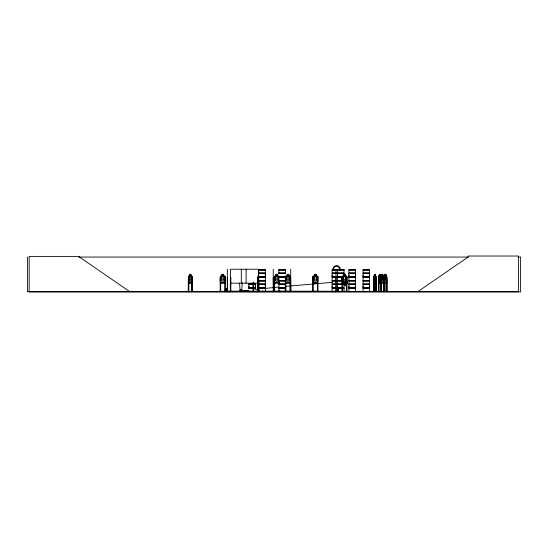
<?xml version="1.0" encoding="UTF-8"?>
<svg xmlns="http://www.w3.org/2000/svg" width="548" height="548" viewBox="0 0 548 548"><rect width="100%" height="100%" fill="white"/><g stroke="black" fill="none" stroke-linecap="round" stroke-linejoin="round"><path stroke-width="0.82" d="M248.915 287.796L248.915 284.583L255.45 284.583L255.443 287.796L248.915 287.796L248.922 286.193M255.443 286.193L255.443 284.583M265.342 286.193L265.342 284.583L258.814 284.583M265.342 275.206L265.342 273.603L258.814 273.603M344.034 286.193L344.028 287.796L332.136 287.796L332.143 286.193M342.404 276.809L332.136 276.809L332.143 275.206M337.506 286.193L337.506 287.796L337.5 284.583M337.506 275.206L337.506 276.809L337.5 273.603M348.932 287.796L348.932 284.583L355.467 284.583L355.46 287.796L348.932 287.796L348.939 286.193M348.932 276.809L348.932 273.603L355.467 273.603L355.46 276.809L348.932 276.809L348.939 275.206M355.46 286.193L355.46 284.583M355.46 275.206L355.46 273.603M363.057 287.796L363.057 284.583L369.592 284.583L369.585 287.796L363.057 287.796L363.064 286.193M363.057 276.809L363.057 273.603L369.592 273.603L369.585 276.809L363.057 276.809L363.064 275.206M369.585 286.193L369.585 284.583M369.585 275.206L369.585 273.603M224.803 291.413L230.037 291.673L224.796 291.605L224.838 277.713L225.31 277.713M270.712 291.413L278.843 291.31M288.166 291.666L293.406 291.413L288.173 291.666M293.406 291.406L285.898 291.31M226.372 291.632L226.509 288.323L225.934 291.632M337.835 291.632L337.965 288.323L337.691 291.605M226.351 289.974L226.482 288.323M240.688 290.036L240.949 290.193M278.795 280.583L285.371 280.686M278.816 291.666L285.371 291.536M348.918 291.666L355.474 291.543M337.397 291.632L337.897 288.323L338.705 291.632M375.846 276.055L375.86 282.98L373.894 282.98L373.64 281.275L373.948 282.98M378.737 282.98L380.887 282.98L381.168 281.268M380.887 282.98L381.093 281.843M225.817 291.632L226.42 288.323L227.447 291.632L226.673 288.323L227.009 290.803M337.856 288.323L337.273 291.385M383.36 282.926L383.764 281.275L383.381 282.98M386.484 282.98L386.833 281.268L386.532 282.98L383.853 282.98M371.421 291.413L389.114 291.413M375.99 291.632L375.935 277.713L376.325 277.713L376.27 291.639M376.161 291.666L376.195 276.658L375.312 276.055M380.757 291.632L381.367 291.166M381.278 291.666L381.237 282.638M381.401 291.632L381.326 282.638M385.956 291.666L386.039 282.638M188.875 276.055L188.45 276.665L188.82 282.98L191.718 282.98L192.136 276.658L191.663 276.055M191.718 282.98L192.136 281.275M186.436 291.632L193.91 291.632M186.45 291.392L193.903 291.413L186.471 291.673M279.179 281.816L278.802 282.926L274.849 282.926L274.329 281.268L274.329 276.692L274.849 276.11L278.802 276.11L279.37 276.685M279.233 281.843L278.843 282.98L274.808 282.98L274.274 281.275M317.867 281.268L317.292 282.926L313.34 282.926L312.826 281.268L312.826 276.692L313.312 276.055L314.484 276.055L314.484 274.336L316.203 274.336L316.203 276.055L317.319 276.055L317.922 276.658L317.922 281.275L317.333 282.98L313.298 282.98L312.771 281.275M252.101 291.639L264.752 291.632M341.397 291.632L342.26 291.385M230.331 291.413L230.4 269.226L258.334 269.226L258.478 291.639M274.144 291.632L274.274 276.665L274.822 276.055L275.993 276.055L275.993 274.336L277.713 274.336L277.651 276.11L278.514 276.685L278.514 279.891L277.651 281.268L276.048 281.268L275.192 279.891L275.192 276.685L276.048 276.11L276.048 274.39L277.651 274.39M279.672 291.632L279.72 291.166M285.029 291.666L284.953 291.166M373.674 291.673L373.64 276.665L373.9 276.055L374.524 276.055M373.688 276.665L373.955 276.055M378.497 291.673L378.798 276.055M378.812 282.926L378.812 276.11M383.607 278.213L383.915 276.055M381.161 282.926L380.792 276.665L381.1 276.055L381.812 276.055M380.894 291.673L381.148 276.055M383.929 291.673L384.244 276.055M375.332 274.39L374.503 274.39L374.551 276.11L374.085 276.685L374.503 281.268L375.277 281.268L375.695 279.891L375.312 274.336M348.918 280.555L355.474 280.72M363.057 291.536L363.057 288.44L369.592 288.44L369.592 291.536L363.036 291.666M342.438 282.926L346.35 282.926L346.918 281.268L346.384 282.98L342.397 282.98L341.87 281.275L341.884 276.665L342.418 276.055L343.623 276.055M285.46 276.692L285.974 276.11L289.926 276.11L290.502 276.685L290.556 281.275L289.967 282.98L285.933 282.98L285.405 281.275L285.405 276.665L285.953 276.055L287.125 276.055M345.98 284.618L345.418 285.166L343.822 285.166L345.425 285.111L345.98 284.618L345.932 283.391L347.418 283.391M239.798 291.262L239.798 290.536L239.394 291.652L239.791 291.659L239.592 291.262M240.298 291.659L239.969 291.666M242.011 291.652L242.216 290.536L242.011 291.262M189.745 276.11L189.135 276.685L189.135 279.891L189.745 281.268L190.875 281.268L191.485 279.891L191.485 276.685L190.875 276.11L190.834 274.39L189.704 274.39L189.745 276.11L189.704 274.336M331.965 283.069L331.478 282.508L331.965 281.939M332.136 291.536L332.136 288.44L344.034 288.44L344.034 291.536L332.115 291.666M348.891 291.563L348.932 288.44L355.467 288.44L355.467 291.536M417.809 291.673L468.115 257.053L468.115 256.032L518.415 256.032L518.415 291.673L27.4 291.673L27.4 257.053M343.623 276.11L342.774 276.685L342.774 279.891L343.623 281.268L345.213 281.268L346.062 279.891L346.062 276.685L345.213 276.11M241.538 291.673L242.072 291.666M242.189 291.55L239.592 291.447M342.199 291.639L342.342 291.166M285.248 291.666L285.371 277.713L285.844 277.713L285.898 291.673M241.154 291.084L248.929 290.193M255.149 289.502L259.033 289.084M265.246 288.419L278.432 287.063M286.179 286.309L332.506 282.336M273.219 291.673L273.24 269.226M290.68 291.673L290.7 269.226M290.693 277.713L290.926 291.673M78.83 257.053L468.376 257.053M518.031 257.053L520.6 257.053L520.6 291.968L29.167 291.968L29.167 256.396L79.474 256.396L79.474 257.053L129.773 291.673M258.807 269.732L265.355 269.732M278.829 269.732L285.371 269.732M332.129 269.732L344.041 269.732M348.925 269.732L355.474 269.732M363.05 269.732L369.592 269.732M258.807 269.856L265.355 269.863L265.342 272.959L258.814 272.959M355.474 269.849L348.925 269.856L348.939 272.959L355.467 272.959L355.467 269.863M258.82 270.054L265.342 270.054M278.843 270.054L285.364 270.054M332.143 270.054L344.028 270.054M348.939 270.054L355.46 270.054M363.064 270.054L369.585 270.054M278.836 272.959L285.371 272.959L285.371 269.863L278.829 269.849L278.843 272.959M258.772 273.178L265.396 273.178M278.788 273.178L285.412 273.178M332.088 273.178L344.082 273.178M348.891 273.178L355.515 273.178M363.009 273.178L369.633 273.178M258.772 273.377L265.396 273.377M278.788 273.377L285.412 273.377M332.088 273.377L344.082 273.377M348.891 273.377L355.515 273.377M363.009 273.377L369.633 273.377M278.836 273.603L285.371 273.603M344.034 273.603L332.136 273.603L332.136 276.809M189.663 274.336L190.916 274.336L190.875 276.11M343.569 274.336L345.274 274.336L345.213 282.98M379.36 274.336L380.305 274.336L380.668 276.685L380.223 281.268L379.387 281.268L378.942 279.891M384.477 274.336L385.888 274.336L386.299 279.891L385.806 281.268L384.895 281.268L384.408 279.891L384.867 274.336M221.988 274.39L223.591 274.39L223.591 276.11L224.454 276.685L224.454 279.891L223.591 281.268L221.988 281.268L221.132 279.891L221.132 276.685L221.988 276.11L221.933 274.336L223.653 274.336L223.653 276.055L224.762 276.055L225.372 276.658L225.372 281.275L224.783 282.98L220.748 282.98L220.214 281.275L220.214 276.665L220.762 276.055L221.933 276.055M287.179 274.39L288.782 274.39L288.782 276.11L289.645 276.685L289.645 279.891L288.782 281.268L287.179 281.268L286.323 279.891L286.323 276.685L287.179 276.11L287.125 274.336L288.844 274.336L288.844 276.055L289.954 276.055L290.556 276.658L290.447 291.673M345.219 274.39L343.623 274.39L343.623 282.98M379.387 274.39L380.271 274.39L380.223 276.11M381.798 274.39L382.757 274.39M384.504 274.39L385.854 274.39M374.64 274.678L375.14 274.678L375.14 275.254L374.64 275.254M188.834 276.055L189.704 276.055M190.875 276.055L191.704 276.055M277.713 276.055L278.822 276.055M345.213 276.055L346.377 276.055L346.973 276.658L346.994 291.673M378.75 276.055L379.408 276.055M380.25 276.055L381.196 276.658L380.833 276.055M382.744 276.055L383.422 276.055M383.867 276.055L384.915 276.055M385.367 276.055L386.518 276.055L386.833 276.685L386.833 291.673M188.855 276.11L191.69 276.11M220.789 276.11L224.742 276.11M317.292 276.11L313.34 276.11L312.826 276.692L312.682 291.673M342.438 276.11L346.35 276.11M373.914 276.11L375.887 276.11M378.764 276.11L380.867 276.11M381.113 276.11L383.408 276.11M383.881 276.11L386.504 276.11M191.649 276.11L192.136 276.658M257.916 276.658L257.964 291.673L257.978 277.713M383.579 276.665L383.764 291.673M383.936 276.665L383.888 291.673M343.623 276.685L345.213 276.685M385.806 276.685L384.895 276.685L384.895 279.891L385.806 279.891L385.806 276.685L385.34 276.11M258.814 276.809L265.348 276.809L265.348 273.603M278.836 276.809L285.371 276.809M258.772 277.035L265.396 277.035M278.788 277.035L285.412 277.035M332.088 277.035L342.425 277.035M348.891 277.035L355.515 277.035M363.009 277.035L369.633 277.035M258.772 277.233L265.396 277.233M278.788 277.233L285.412 277.233M332.088 277.233L342.425 277.233M348.891 277.233L355.515 277.233M363.009 277.233L369.633 277.233M258.814 277.459L265.348 277.459L265.348 280.549L258.807 280.549L265.342 280.466M278.836 277.459L285.371 277.459M342.404 277.459L332.136 277.459L332.136 280.549L342.397 280.466L332.067 280.638L342.404 280.72M192.053 277.713L191.588 277.713L191.553 291.673M227.324 277.713L227.509 291.673M230.4 277.713L230.872 277.713L230.818 291.673M257.861 277.713L258.334 277.713M258.683 277.713L258.868 291.673M273.24 277.713L273.438 291.673M274.247 277.713L274.719 277.713L274.664 291.673M279.37 277.713L278.898 277.713L278.953 291.673M290.502 277.713L290.029 277.713L289.974 291.673M312.737 277.713L313.209 277.713L313.155 291.673M317.867 277.713L317.395 277.713L317.395 291.673M335.958 277.713L336.164 291.673L336.198 291.166M341.897 277.713L342.39 277.713M346.994 277.713L346.494 277.713L346.473 291.673L346.439 291.166L347.042 291.166L347.042 291.673M373.674 277.713L374.058 277.713M378.497 277.713L378.894 277.713M380.819 277.713L381.237 277.713M343.623 279.891L345.213 279.891M278.843 280.466L285.364 280.466L278.829 280.549M348.939 280.466L355.46 280.466L355.467 277.459L348.932 277.459L348.932 280.549L355.474 280.555M369.585 280.466L363.064 280.466L363.064 277.459L369.592 277.459L369.592 280.549L362.995 280.638L369.592 280.72M258.807 280.686L265.355 280.72M258.807 280.836L265.355 280.85L265.342 283.939L258.814 283.939M278.829 280.829L285.371 280.85M332.129 280.829L342.404 280.829M355.474 280.829L348.925 280.829L348.939 283.939L355.467 283.939L355.467 280.85M258.82 281.035L265.342 281.035M278.843 281.035L285.364 281.035M332.143 281.035L342.397 281.035M348.939 281.035L355.46 281.035M363.064 281.035L369.585 281.035M188.45 281.275L188.861 282.98M378.51 281.275L378.791 282.98M383.888 281.275L384.237 282.98M347.439 281.727L347.439 283.446L344.014 284.248M188.855 282.926L191.69 282.926M224.742 282.926L220.789 282.926L220.269 281.268M289.926 282.926L285.974 282.926L285.46 281.268M373.914 282.926L375.887 282.926M378.764 282.926L380.867 282.926M381.113 282.926L383.408 282.926M383.881 282.926L386.504 282.926M383.429 282.98L381.093 282.98L380.826 281.268M230.4 283.193L258.334 283.193M344.014 283.391L345.404 283.391M248.915 283.939L255.45 283.939M278.836 283.939L285.371 283.939M332.136 283.939L344.034 283.939M248.867 284.165L255.498 284.165M258.772 284.165L265.396 284.165M278.788 284.165L285.412 284.165M332.088 284.165L344.082 284.165M348.891 284.165L355.515 284.165M363.009 284.165L369.633 284.165M248.867 284.364L255.498 284.364M258.772 284.364L265.396 284.364M278.788 284.364L285.412 284.364M332.088 284.364L344.082 284.364M348.891 284.364L355.515 284.364M363.009 284.364L369.633 284.364M278.836 284.583L285.371 284.583M344.034 284.583L332.136 284.583L332.136 287.796M258.814 287.796L265.348 287.796L265.348 284.583M278.836 287.796L285.371 287.796M248.867 288.015L255.498 288.015M258.772 288.015L265.396 288.015M278.788 288.015L285.412 288.015M332.088 288.015L344.082 288.015M348.891 288.015L355.515 288.015M363.009 288.015L369.633 288.015M248.867 288.214L255.498 288.214M258.772 288.214L265.396 288.214M278.788 288.214L285.412 288.214M332.088 288.214L344.082 288.214M348.891 288.214L355.515 288.214M363.009 288.214L369.633 288.214M248.915 288.44L255.45 288.44M258.814 288.44L265.348 288.44L265.348 291.536L256.156 291.605L265.342 291.447M278.836 288.44L285.371 288.44M188.252 291.166L188.807 291.166L188.8 291.673L188.759 277.713L188.3 277.713L188.259 291.673M191.54 291.166L192.095 291.166M220.132 291.166L220.714 291.166M224.783 291.166L225.406 291.605M227.276 291.166L336.383 291.241L336.383 291.673M341.842 291.166L342.445 291.166M373.626 291.166L374.126 291.666M375.894 291.166L376.366 291.166M378.449 291.166L378.942 291.166M385.991 291.166L387.025 291.166L387.011 291.673M220.714 291.31L230.379 291.385M280.302 291.31L284.371 291.31M313.264 291.31L317.34 291.31M332.766 291.385L340.281 291.632M342.418 291.31L346.473 291.31M347.473 291.392L346.692 291.639M248.922 291.447L255.443 291.447M278.843 291.447L285.364 291.447M332.143 291.447L344.028 291.447M348.939 291.447L355.46 291.447M363.064 291.447L369.585 291.447M255.457 291.536L248.902 291.666M317.922 291.166L317.991 291.639M279.439 291.385L279.37 291.166M346.884 291.639L346.898 291.166M259.19 291.639L259.183 291.166M335.883 291.639L335.938 291.166M344.082 282.61C346.336 283.268 345.466 285.076 343.747 282.946M383.531 291.632L383.463 277.713L384.34 277.713L384.34 291.673L384.367 291.166L383.422 291.166L383.436 291.673M374.01 291.632L374.058 282.638M386.456 276.11L386.785 276.685M383.374 276.055L383.73 276.685M385.998 276.055L386.313 276.658M385.95 276.055L386.285 276.685M317.956 291.605L317.867 276.685M226.646 288.323L227.249 291.632M338.089 289.974L338.02 288.323L338.596 291.632M338.048 288.323L338.232 291.673M226.851 291.632L226.584 288.323L226.66 290.803M386.984 291.673L386.984 277.713L386.566 277.713L386.532 291.673M386.71 277.713L386.683 291.673M386.436 282.638L386.456 291.673M386.313 291.166L386.313 291.673M386.285 282.638L386.265 291.673M385.84 274.336L385.806 276.11M385.059 274.678L385.059 275.254M384.943 274.39L384.943 276.11M384.525 274.336L384.059 276.685L384.045 291.673M384.189 277.713L384.155 291.673M383.614 282.638L383.586 291.673M382.792 276.055L382.792 274.336L381.764 274.336L381.312 279.891L381.798 281.268L382.71 281.268L383.196 279.891L382.744 274.336M381.846 274.39L381.846 276.11M381.12 276.685L381.045 291.673L380.97 277.713M379.408 274.336L378.942 276.685L378.928 291.673M378.771 291.166L378.771 291.673M378.743 277.713L378.709 291.673L378.62 291.166M376.092 282.638L376.072 291.673M375.359 276.055L375.359 274.336L374.476 274.336L374.503 276.11M373.9 277.713L373.928 291.673M373.832 277.713L373.832 291.673M346.911 276.685L346.911 281.268M346.583 291.166L346.617 291.673M343.575 274.336L343.569 276.055M342.363 277.713L342.445 291.673M341.931 276.692L341.945 291.673M341.87 291.166L341.842 291.673M337.5 269.863L337.506 272.959M337.5 277.459L337.5 280.549M337.5 280.85L337.506 283.939M335.965 269.226L335.958 291.673M335.362 291.241L335.362 291.673M317.607 291.241L317.607 291.673M317.34 291.166L317.34 291.673M316.888 291.241L316.888 291.673M313.264 291.166L313.264 291.673M312.792 291.166L312.792 291.673M290.556 291.166L290.556 291.673M290.084 291.166L290.084 291.673M285.789 291.166L285.789 291.673M285.426 291.166L285.426 291.673M284.898 291.166L284.844 291.673M284.481 291.673L284.481 291.166L284.371 291.673M280.247 291.166L280.302 291.673M280.192 291.166L280.192 291.673M279.829 291.166L279.829 291.673M279.316 291.166L279.316 291.673M278.843 291.166L278.843 291.673M274.774 291.166L274.774 291.673M262.828 291.166L262.807 291.673M262.725 291.166L262.691 291.673M262.581 291.166L262.629 291.673M262.506 291.166L262.465 291.673M262.369 291.166L262.334 291.673M259.711 291.31L259.711 291.673M259.677 291.166L259.581 291.673M259.485 291.166L259.54 291.673M259.355 291.166L259.416 291.673M259.238 291.166L259.32 291.673M258.896 291.166L258.944 291.673M258.683 269.226L258.683 291.673L258.635 291.166M258.279 291.166L258.279 291.673M257.861 276.685L257.861 281.268M257.807 291.166L257.855 291.673M257.539 282.638L257.601 291.673M257.471 282.638L257.485 291.673M253.69 291.166L253.69 291.673M253.635 282.638L253.621 291.673M253.512 291.166L253.498 291.673M253.197 282.638L253.265 291.673M253.128 282.638L253.128 291.673M247.059 291.241L247.059 291.673M246.333 291.241L246.333 291.673M246.107 269.226L246.107 283.193M246.038 291.241L246.038 291.673M241.305 269.226L241.305 283.193M241.305 291.262L241.305 289.734L240.504 289.734L240.504 291.262M230.927 291.166L230.927 291.673M228.639 291.385L228.578 291.241M227.858 291.241L227.858 291.673M227.331 269.226L227.324 291.673M225.31 276.685L225.242 291.673M224.892 291.166L224.892 291.673M220.714 291.673L220.659 277.713L220.186 277.713L220.132 291.673M220.604 291.166L220.604 291.673M220.241 291.166L220.241 291.673M192.095 276.658L192.088 291.673M191.923 277.713L191.964 291.673M191.848 291.166L191.869 291.673M191.718 277.713L191.677 291.673M188.635 277.713L188.67 291.673M188.553 291.166L188.505 291.673M188.423 277.713L188.423 291.673M332.78 269.979A4.398 3.829 -90 0 1 336.609 265.575A4.398 3.829 -90 0 1 340.438 269.979M333.348 269.979A3.672 3.199 -90 0 1 336.547 266.301A3.672 3.199 -90 0 1 339.746 269.979M242.654 282.919A1.747 1.747 0 0 1 242.141 284.152L241.778 290.885L240.031 290.885L239.675 284.152A1.747 1.747 0 0 1 239.161 282.919M226.393 288.323L225.66 291.666L226.386 288.323M317.004 279.891L316.148 281.268L314.545 281.268L313.682 279.891L313.682 276.685L314.545 276.11L314.545 274.39L316.148 274.39L316.148 276.11L317.004 276.685L317.004 279.891M344.041 269.849L332.129 269.856L332.143 272.959L344.034 272.959L344.034 269.863M369.592 269.863L363.05 269.849L363.064 272.959L369.592 272.959L369.592 269.863M190.677 274.678L189.944 274.678L189.944 275.254L190.677 275.254L190.677 274.678M223.31 274.678L222.276 274.678L222.276 275.254L223.31 275.254L223.31 274.678M277.37 274.678L276.336 274.678L276.336 275.254L277.37 275.254L277.37 274.678M288.495 274.678L287.467 274.678L287.467 275.254L288.495 275.254L288.495 274.678M315.86 274.678L314.833 274.678L314.833 275.254L315.86 275.254L315.86 274.678M344.925 274.678L343.911 274.678L343.911 275.254L344.925 275.254L344.925 274.678M380.072 274.678L379.538 274.678L379.538 275.254L380.072 275.254L380.072 274.678M382.545 274.678L381.963 274.678L381.963 275.254L382.545 275.254L382.545 274.678M385.648 274.678L384.655 274.678L384.655 275.254L385.648 275.254L385.648 274.678M190.875 276.685L189.745 276.685L189.745 279.891L190.875 279.891L190.875 276.685M223.591 276.685L221.988 276.685L221.988 279.891L223.591 279.891L223.591 276.685M277.651 276.685L276.048 276.685L276.048 279.891L277.651 279.891L277.651 276.685M288.782 276.685L287.179 276.685L287.179 279.891L288.782 279.891L288.782 276.685M316.148 276.685L314.545 276.685L314.545 279.891L316.148 279.891L316.148 276.685M375.277 276.685L374.503 276.685L374.503 279.891L375.277 279.891L375.277 276.685M380.223 276.685L379.387 276.685L379.387 279.891L380.223 279.891L380.223 276.685M382.71 276.685L381.798 276.685L381.798 279.891L382.71 279.891L382.71 276.685M369.592 280.836L363.05 280.85L363.064 283.939L369.592 283.939L369.592 280.85M347.137 282.076L346.644 282.076L346.644 283.104L347.137 283.104L347.137 282.076"/></g></svg>
